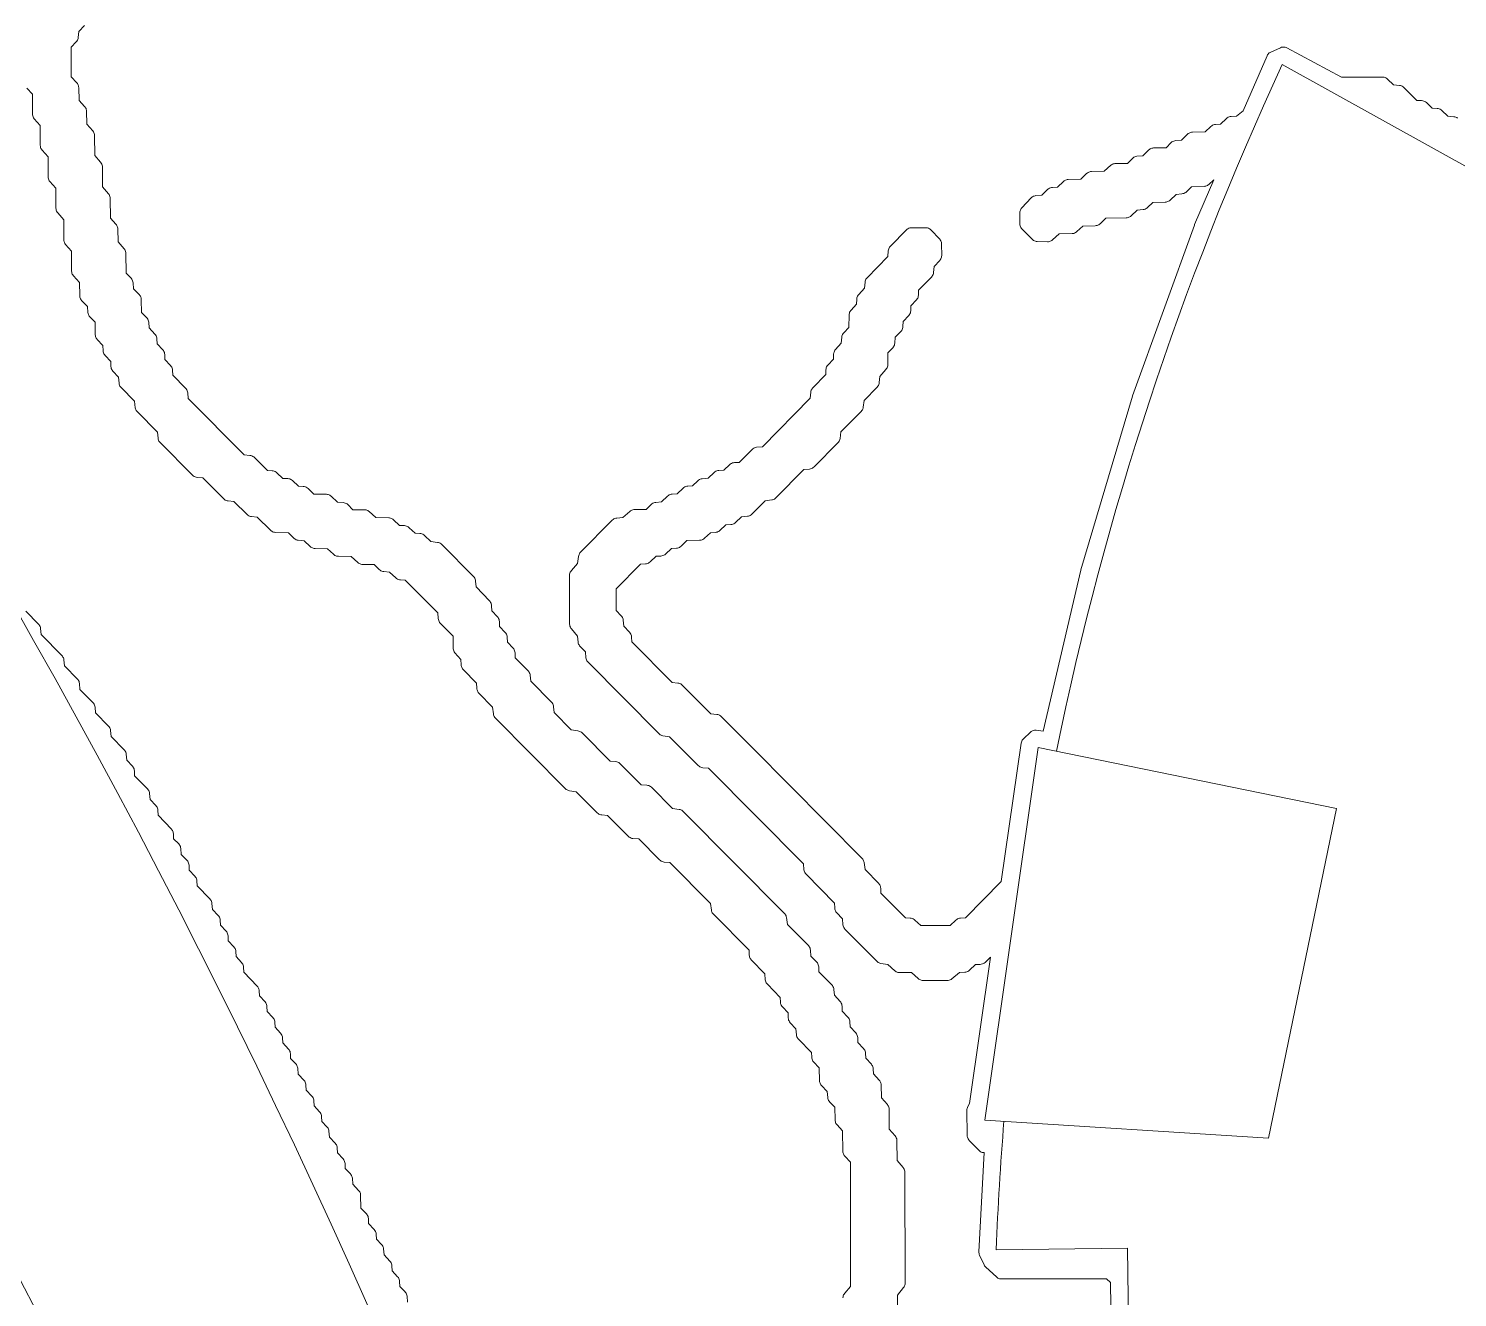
# Model space of a CAD drawing. Header units: inches. Extents: x 36 to 190, y -75 to 56.
# Drawn here: x 151.29 to 156.17, y 43.078 to 47.413 of the extents above; entities that cross this region are included whole.
import ezdxf

# ---------------------------------------------------------------- set-up
doc = ezdxf.new("R2010")
doc.units = ezdxf.units.IN
doc.layers.add('01_ORIGINAL_CAD', color=7, linetype='CONTINUOUS', lineweight=20)
doc.layers.add('02_APPROVED_PDF_OUTLINES', color=7, linetype='CONTINUOUS', lineweight=15)

# ---------------------------------------------------------------- blocks, each defined once
blk = doc.blocks.new('03_STARFISH')
at = {"layer": '01_ORIGINAL_CAD'}
for points in [[(44.2832, 37.0838, 0.090917), (40.9305, 45.9685, -0.652582), (40.9305, 49.0108, -0.158741), (45.0035, 48.4251, -0.098355), (47.824, 46.2028), (47.7547, 46.078)], [(47.0869, 44.6297, -0.062406), (47.763, 46.0735), (45.5722, 47.2899, 0.058367), (44.8008, 44.9442, 0.058367)], [(44.6214, 43.6801, 0.010358), (44.595, 43.2412)]]:
    blk.add_lwpolyline(points, format="xyb", dxfattribs=at)
blk.add_lwpolyline([(45.7571, 44.7481), (44.7382, 44.9571), (44.5564, 43.6842), (45.5244, 43.6224)], close=True, dxfattribs=at)
for points in [[(45.0437, 43.247), (44.595, 43.2412)], [(44.8072, 41.4818), (44.7991, 41.881), (45.0612, 41.8863), (45.0437, 43.247)]]:
    blk.add_lwpolyline(points, dxfattribs=at)
blk.add_arc((22.064, 33.1953), 21.6191, 354.05829, 36.03187, dxfattribs=at)
at = {"layer": '02_APPROVED_PDF_OUTLINES'}
for points in [[(46.1709, 47.1065), (46.168, 47.1084), (46.1648, 47.1099), (46.1615, 47.1109), (46.158, 47.1114), (46.138, 47.1132), (46.1173, 47.1329), (46.1145, 47.1352), (46.1115, 47.137), (46.1082, 47.1384), (46.1047, 47.1393), (46.1012, 47.1397), (46.0844, 47.1405), (46.0641, 47.1597), (46.0614, 47.162), (46.0583, 47.1638), (46.055, 47.1652), (46.0516, 47.1661), (46.048, 47.1665), (46.0317, 47.1672), (45.9875, 47.2114), (45.9849, 47.2137), (45.9819, 47.2156), (45.9788, 47.2171), (45.9755, 47.2181), (45.972, 47.2187), (45.952, 47.2204), (45.9313, 47.2401), (45.9288, 47.2422), (45.9261, 47.2439), (45.9233, 47.2452), (45.9202, 47.2462), (45.9171, 47.2468), (45.9139, 47.247), (45.7745, 47.2461), (45.588, 47.3467), (45.585, 47.348), (45.5819, 47.349), (45.5786, 47.3495), (45.5753, 47.3496), (45.5721, 47.3493), (45.5689, 47.3486), (45.5658, 47.3474), (45.533, 47.3324), (45.5303, 47.331), (45.5278, 47.3293), (45.5255, 47.3272), (45.5235, 47.3249), (45.5218, 47.3224), (45.5204, 47.3196), (45.4389, 47.1313), (45.4155, 47.1132), (45.3973, 47.1124), (45.3937, 47.1119), (45.3903, 47.111), (45.387, 47.1096), (45.3839, 47.1078), (45.3812, 47.1055), (45.361, 47.0862), (45.3443, 47.0855), (45.3407, 47.0851), (45.3373, 47.0841), (45.334, 47.0827), (45.3309, 47.0809), (45.3281, 47.0786), (45.3082, 47.0596), (45.2652, 47.0586), (45.2622, 47.0583), (45.2592, 47.0577), (45.2563, 47.0567), (45.2535, 47.0554), (45.2509, 47.0537), (45.2486, 47.0517), (45.2279, 47.032), (45.2079, 47.0302), (45.2045, 47.0297), (45.2012, 47.0286), (45.198, 47.0272), (45.1951, 47.0253), (45.1925, 47.023), (45.1752, 47.0058), (45.1326, 47.0048), (45.1296, 47.0046), (45.1265, 47.0039), (45.1236, 47.0029), (45.1209, 47.0016), (45.1183, 46.9999), (45.1159, 46.9979), (45.0953, 46.9782), (45.0753, 46.9764), (45.0719, 46.9759), (45.0686, 46.9749), (45.0654, 46.9734), (45.0625, 46.9715), (45.0599, 46.9692), (45.0428, 46.9522), (45.0032, 46.9519), (45.0002, 46.9517), (44.9973, 46.9511), (44.9944, 46.9502), (44.9917, 46.949), (44.9891, 46.9474), (44.9868, 46.9456), (44.9638, 46.9251), (44.9204, 46.9241), (44.9174, 46.9239), (44.9143, 46.9232), (44.9114, 46.9222), (44.9087, 46.9209), (44.9061, 46.9192), (44.9037, 46.9172), (44.8838, 46.8982), (44.8408, 46.8972), (44.8378, 46.897), (44.8348, 46.8963), (44.8319, 46.8953), (44.8291, 46.894), (44.8265, 46.8923), (44.8242, 46.8903), (44.804, 46.8711), (44.7872, 46.8703), (44.7837, 46.8699), (44.7802, 46.869), (44.7769, 46.8676), (44.7739, 46.8657), (44.7711, 46.8635), (44.7505, 46.8438), (44.7305, 46.842), (44.7275, 46.8415), (44.7246, 46.8407), (44.7218, 46.8396), (44.7192, 46.8381), (44.7168, 46.8363), (44.7146, 46.8343), (44.6826, 46.8007), (44.6806, 46.7983), (44.6789, 46.7956), (44.6775, 46.7927), (44.6765, 46.7897), (44.6759, 46.7866), (44.6757, 46.7834), (44.6758, 46.7452), (44.676, 46.7419), (44.6767, 46.7387), (44.6777, 46.7357), (44.6791, 46.7328), (44.6809, 46.7301), (44.6831, 46.7276), (44.7178, 46.6927), (44.7202, 46.6905), (44.7228, 46.6888), (44.7256, 46.6873), (44.7286, 46.6862), (44.7317, 46.6856), (44.7349, 46.6853), (44.7702, 46.6844), (44.7733, 46.6846), (44.7764, 46.6851), (44.7794, 46.686), (44.7823, 46.6872), (44.785, 46.6888), (44.7874, 46.6908), (44.8104, 46.7112), (44.8538, 46.7122), (44.8568, 46.7125), (44.8598, 46.7131), (44.8627, 46.7141), (44.8655, 46.7155), (44.8681, 46.7171), (44.8704, 46.7191), (44.8904, 46.7381), (44.9333, 46.7391), (44.9364, 46.7394), (44.9394, 46.74), (44.9423, 46.741), (44.9451, 46.7424), (44.9477, 46.744), (44.95, 46.746), (44.9699, 46.765), (45.0393, 46.766), (45.0424, 46.7663), (45.0454, 46.7669), (45.0484, 46.7679), (45.0512, 46.7692), (45.0538, 46.7709), (45.0561, 46.7729), (45.0768, 46.7926), (45.0968, 46.7944), (45.1002, 46.795), (45.1035, 46.796), (45.1067, 46.7975), (45.1096, 46.7993), (45.1122, 46.8016), (45.1295, 46.8188), (45.1721, 46.8198), (45.1752, 46.8201), (45.1782, 46.8207), (45.1811, 46.8217), (45.1838, 46.8231), (45.1864, 46.8247), (45.1888, 46.8267), (45.2094, 46.8464), (45.2294, 46.8482), (45.2328, 46.8487), (45.2362, 46.8498), (45.2393, 46.8512), (45.2422, 46.8531), (45.2448, 46.8554), (45.2621, 46.8726), (45.3047, 46.8736), (45.3078, 46.8739), (45.3108, 46.8745), (45.3137, 46.8755), (45.3165, 46.8768), (45.319, 46.8785), (45.3214, 46.8805), (45.3382, 46.8965), (45.2723, 46.7429), (45.2718, 46.7415), (45.061, 46.158), (45.0605, 46.1567), (44.8845, 45.5639), (44.8841, 45.5625), (44.7552, 45.0128), (44.7316, 45.0156), (44.7284, 45.0157), (44.7253, 45.0155), (44.7223, 45.0149), (44.7193, 45.0139), (44.7165, 45.0126), (44.7139, 45.0109), (44.7115, 45.0089), (44.688, 44.9867), (44.6857, 44.9842), (44.6838, 44.9815), (44.6823, 44.9785), (44.6811, 44.9754), (44.6804, 44.9721), (44.6122, 44.4989), (44.4897, 44.3747), (44.4735, 44.374), (44.4699, 44.3736), (44.4664, 44.3726), (44.4632, 44.3712), (44.4601, 44.3694), (44.4573, 44.3671), (44.4376, 44.3483), (44.3374, 44.3482), (44.3175, 44.367), (44.3148, 44.3693), (44.3117, 44.3711), (44.3084, 44.3725), (44.305, 44.3734), (44.3014, 44.3738), (44.2851, 44.3746), (44.2012, 44.4592), (44.2004, 44.476), (44.2001, 44.4789), (44.1994, 44.4819), (44.1984, 44.4847), (44.1971, 44.4874), (44.1954, 44.4899), (44.1935, 44.4922), (44.147, 44.5405), (44.1438, 44.5636), (44.1431, 44.5668), (44.1421, 44.5698), (44.1406, 44.5727), (44.1389, 44.5754), (44.1368, 44.5778), (43.7644, 44.9533), (43.7644, 44.9533), (43.6557, 45.0625), (43.6531, 45.0647), (43.6502, 45.0667), (43.647, 45.0681), (43.6437, 45.0692), (43.6402, 45.0697), (43.6206, 45.0715), (43.5228, 45.1697), (43.5202, 45.172), (43.5172, 45.1739), (43.5141, 45.1754), (43.5107, 45.1764), (43.5073, 45.177), (43.4877, 45.1787), (43.3501, 45.3175), (43.3494, 45.3342), (43.349, 45.3377), (43.3481, 45.3411), (43.3467, 45.3444), (43.3449, 45.3474), (43.3427, 45.3502), (43.3231, 45.3711), (43.3213, 45.3915), (43.3208, 45.3949), (43.3198, 45.3982), (43.3183, 45.4013), (43.3165, 45.4042), (43.3143, 45.4068), (43.2973, 45.4242), (43.2971, 45.4988), (43.3803, 45.5831), (43.3965, 45.5839), (43.4001, 45.5843), (43.4035, 45.5852), (43.4068, 45.5866), (43.4099, 45.5885), (43.4126, 45.5907), (43.4329, 45.61), (43.4496, 45.6107), (43.4531, 45.6112), (43.4566, 45.6121), (43.4599, 45.6135), (43.4629, 45.6153), (43.4657, 45.6176), (43.4859, 45.6369), (43.5026, 45.6376), (43.5062, 45.638), (43.5096, 45.639), (43.5129, 45.6404), (43.516, 45.6422), (43.5187, 45.6445), (43.5387, 45.6635), (43.5816, 45.6645), (43.5847, 45.6648), (43.5877, 45.6654), (43.5906, 45.6664), (43.5934, 45.6677), (43.596, 45.6694), (43.5983, 45.6714), (43.6185, 45.6906), (43.6352, 45.6914), (43.6388, 45.6918), (43.6422, 45.6927), (43.6455, 45.6941), (43.6486, 45.696), (43.6513, 45.6983), (43.6715, 45.7175), (43.6883, 45.7183), (43.6918, 45.7187), (43.6953, 45.7196), (43.6986, 45.721), (43.7016, 45.7229), (43.7044, 45.7252), (43.725, 45.7448), (43.745, 45.7466), (43.7485, 45.7472), (43.7518, 45.7482), (43.755, 45.7497), (43.7579, 45.7516), (43.7605, 45.7539), (43.8055, 45.7991), (43.8282, 45.8024), (43.8313, 45.8031), (43.8344, 45.8042), (43.8373, 45.8056), (43.84, 45.8075), (43.8424, 45.8096), (43.9375, 45.9061), (43.9571, 45.9078), (43.9605, 45.9084), (43.9639, 45.9094), (43.967, 45.9109), (43.97, 45.9128), (43.9726, 45.9151), (44.0543, 45.9976), (44.0565, 46), (44.0582, 46.0027), (44.0597, 46.0056), (44.0607, 46.0087), (44.0614, 46.0118), (44.0645, 46.0348), (44.1338, 46.1051), (44.1359, 46.1075), (44.1377, 46.1102), (44.1391, 46.1131), (44.1401, 46.1161), (44.1408, 46.1192), (44.1439, 46.1423), (44.1887, 46.188), (44.1909, 46.1906), (44.1928, 46.1935), (44.1942, 46.1966), (44.1952, 46.2), (44.1957, 46.2034), (44.1975, 46.2242), (44.2183, 46.2481), (44.2204, 46.251), (44.2221, 46.2541), (44.2234, 46.2574), (44.2242, 46.2609), (44.2244, 46.2645), (44.2246, 46.3048), (44.2416, 46.3223), (44.2438, 46.3249), (44.2456, 46.3278), (44.247, 46.3309), (44.248, 46.3342), (44.2485, 46.3376), (44.2503, 46.358), (44.2698, 46.379), (44.272, 46.3817), (44.2738, 46.3848), (44.2751, 46.388), (44.276, 46.3915), (44.2764, 46.395), (44.2771, 46.4121), (44.2962, 46.4327), (44.2984, 46.4354), (44.3002, 46.4385), (44.3016, 46.4417), (44.3025, 46.4452), (44.3029, 46.4487), (44.3036, 46.4658), (44.3226, 46.4864), (44.3249, 46.4891), (44.3267, 46.4922), (44.328, 46.4954), (44.3289, 46.4989), (44.3293, 46.5024), (44.33, 46.5191), (44.3738, 46.5639), (44.376, 46.5665), (44.3778, 46.5694), (44.3793, 46.5725), (44.3803, 46.5759), (44.3808, 46.5793), (44.3825, 46.5996), (44.402, 46.6206), (44.404, 46.6231), (44.4057, 46.6257), (44.407, 46.6285), (44.4079, 46.6315), (44.4085, 46.6346), (44.4087, 46.6377), (44.4086, 46.6759), (44.4084, 46.6791), (44.4078, 46.6821), (44.4069, 46.6851), (44.4055, 46.688), (44.4038, 46.6906), (44.4018, 46.693), (44.372, 46.7247), (44.3695, 46.727), (44.3667, 46.7289), (44.3637, 46.7305), (44.3605, 46.7316), (44.3572, 46.7323), (44.3538, 46.7325), (44.3059, 46.7325), (44.3026, 46.7323), (44.2994, 46.7316), (44.2962, 46.7305), (44.2933, 46.7291), (44.2905, 46.7272), (44.2881, 46.725), (44.2333, 46.669), (44.231, 46.6664), (44.2292, 46.6635), (44.2277, 46.6603), (44.2267, 46.657), (44.2262, 46.6536), (44.2245, 46.6336), (44.1538, 46.5616), (44.1516, 46.559), (44.1497, 46.5561), (44.1483, 46.5529), (44.1473, 46.5496), (44.1468, 46.5462), (44.1451, 46.5258), (44.1256, 46.5048), (44.1233, 46.5021), (44.1215, 46.499), (44.1202, 46.4958), (44.1193, 46.4923), (44.1189, 46.4888), (44.1182, 46.4717), (44.0991, 46.4511), (44.0972, 46.4488), (44.0956, 46.4462), (44.0943, 46.4435), (44.0933, 46.4406), (44.0927, 46.4376), (44.0924, 46.4346), (44.0916, 46.3912), (44.0745, 46.3736), (44.0723, 46.3709), (44.0704, 46.368), (44.069, 46.3649), (44.068, 46.3616), (44.0675, 46.3583), (44.0658, 46.3379), (44.0463, 46.3169), (44.0441, 46.3141), (44.0423, 46.3111), (44.0409, 46.3078), (44.04, 46.3044), (44.0396, 46.3009), (44.0389, 46.2837), (44.0198, 46.2632), (44.0176, 46.2604), (44.0158, 46.2574), (44.0145, 46.2541), (44.0136, 46.2507), (44.0132, 46.2472), (44.0125, 46.2304), (43.9687, 46.1857), (43.9665, 46.183), (43.9646, 46.1801), (43.9632, 46.177), (43.9622, 46.1737), (43.9617, 46.1703), (43.96, 46.1503), (43.7961, 45.9841), (43.7765, 45.9824), (43.7731, 45.9818), (43.7697, 45.9808), (43.7666, 45.9793), (43.7637, 45.9774), (43.761, 45.9751), (43.717, 45.9309), (43.7007, 45.9301), (43.6972, 45.9297), (43.6937, 45.9288), (43.6904, 45.9274), (43.6874, 45.9255), (43.6846, 45.9232), (43.6644, 45.904), (43.6477, 45.9032), (43.6441, 45.9028), (43.6407, 45.9019), (43.6374, 45.9005), (43.6343, 45.8986), (43.6316, 45.8964), (43.6109, 45.8767), (43.5909, 45.8749), (43.5875, 45.8743), (43.5842, 45.8733), (43.581, 45.8718), (43.5781, 45.87), (43.5755, 45.8677), (43.558, 45.8502), (43.5416, 45.8495), (43.538, 45.8491), (43.5346, 45.8481), (43.5313, 45.8467), (43.5282, 45.8449), (43.5255, 45.8426), (43.5053, 45.8234), (43.4886, 45.8226), (43.485, 45.8222), (43.4816, 45.8213), (43.4783, 45.8199), (43.4752, 45.818), (43.4724, 45.8157), (43.4518, 45.796), (43.4318, 45.7942), (43.4284, 45.7937), (43.4251, 45.7927), (43.4219, 45.7912), (43.419, 45.7893), (43.4164, 45.787), (43.3993, 45.77), (43.3597, 45.7697), (43.3567, 45.7695), (43.3538, 45.769), (43.3509, 45.768), (43.3482, 45.7668), (43.3456, 45.7652), (43.3433, 45.7634), (43.3196, 45.7423), (43.2992, 45.7405), (43.2957, 45.7399), (43.2924, 45.7389), (43.2892, 45.7374), (43.2863, 45.7355), (43.2837, 45.7331), (43.1754, 45.6238), (43.1733, 45.6214), (43.1715, 45.6187), (43.1701, 45.6158), (43.169, 45.6128), (43.1684, 45.6096), (43.1651, 45.5858), (43.1438, 45.5613), (43.1417, 45.5584), (43.14, 45.5553), (43.1387, 45.5519), (43.1379, 45.5484), (43.1377, 45.5448), (43.138, 45.378), (43.1383, 45.3744), (43.139, 45.3709), (43.1403, 45.3675), (43.142, 45.3644), (43.1442, 45.3616), (43.1651, 45.3376), (43.167, 45.3168), (43.1675, 45.3134), (43.1685, 45.3101), (43.1699, 45.307), (43.1718, 45.3041), (43.174, 45.3015), (43.1918, 45.2832), (43.1936, 45.2631), (43.1942, 45.2597), (43.1952, 45.2564), (43.1966, 45.2533), (43.1985, 45.2504), (43.2007, 45.2477), (43.442, 45.0041), (43.4444, 45.0019), (43.4471, 45.0001), (43.45, 44.9987), (43.453, 44.9976), (43.4562, 44.9969), (43.4789, 44.9937), (43.5772, 44.8949), (43.5798, 44.8926), (43.5828, 44.8907), (43.5859, 44.8892), (43.5893, 44.8882), (43.5927, 44.8876), (43.6123, 44.8859), (43.9365, 44.559), (43.9382, 44.539), (43.9388, 44.5356), (43.9398, 44.5323), (43.9412, 44.5292), (43.9431, 44.5263), (43.9453, 44.5236), (44.0425, 44.4253), (44.0432, 44.4085), (44.0436, 44.405), (44.0445, 44.4016), (44.0459, 44.3984), (44.0477, 44.3953), (44.0499, 44.3926), (44.0695, 44.3716), (44.0713, 44.3512), (44.0719, 44.3478), (44.0729, 44.3445), (44.0743, 44.3414), (44.0762, 44.3385), (44.0784, 44.3359), (44.1867, 44.2263), (44.1891, 44.2242), (44.1918, 44.2223), (44.1947, 44.2209), (44.1977, 44.2198), (44.2009, 44.2191), (44.2244, 44.2158), (44.2487, 44.1942), (44.2511, 44.1924), (44.2536, 44.1908), (44.2564, 44.1896), (44.2592, 44.1887), (44.2622, 44.1881), (44.2652, 44.1879), (44.3055, 44.1877), (44.3284, 44.1674), (44.3308, 44.1656), (44.3333, 44.164), (44.3361, 44.1628), (44.3389, 44.1619), (44.3419, 44.1613), (44.3449, 44.1612), (44.4275, 44.1609), (44.4309, 44.1612), (44.4343, 44.1618), (44.4375, 44.163), (44.4406, 44.1646), (44.4434, 44.1666), (44.4697, 44.1882), (44.4875, 44.189), (44.4911, 44.1894), (44.4945, 44.1903), (44.4978, 44.1917), (44.5009, 44.1936), (44.5036, 44.1959), (44.5238, 44.2151), (44.5405, 44.2159), (44.5441, 44.2163), (44.5476, 44.2172), (44.5508, 44.2186), (44.5539, 44.2205), (44.5567, 44.2227), (44.5753, 44.2405), (44.5039, 43.7407), (44.4979, 43.7302), (44.4965, 43.7272), (44.4954, 43.7241), (44.4948, 43.7208), (44.4946, 43.7175), (44.4959, 43.6313), (44.4962, 43.6282), (44.4968, 43.6251), (44.4978, 43.6222), (44.4992, 43.6194), (44.5009, 43.6167), (44.5029, 43.6144), (44.535, 43.5808), (44.5376, 43.5784), (44.5406, 43.5764), (44.5438, 43.5749), (44.5472, 43.5738), (44.5507, 43.5732), (44.5537, 43.5729), (44.5361, 43.2341), (44.5361, 43.2311), (44.5365, 43.2281), (44.5372, 43.2252), (44.5383, 43.2224), (44.5535, 43.1892), (44.5551, 43.1863), (44.557, 43.1837), (44.5593, 43.1813), (44.5954, 43.148), (44.5979, 43.1461), (44.6005, 43.1444), (44.6033, 43.1431), (44.6062, 43.1422), (44.6093, 43.1416), (44.6124, 43.1414), (44.9711, 43.1414), (44.9852, 43.1288), (44.9884, 42.8859)], [(44.2572, 42.9901), (44.2573, 43.0854), (44.2783, 43.1116), (44.2802, 43.1144), (44.2818, 43.1174), (44.2829, 43.1206), (44.2836, 43.1239), (44.2838, 43.1273), (44.2828, 43.5059), (44.2825, 43.5095), (44.2817, 43.513), (44.2805, 43.5164), (44.2787, 43.5195), (44.2766, 43.5223), (44.2564, 43.5454), (44.256, 43.6134), (44.2558, 43.6169), (44.255, 43.6204), (44.2537, 43.6237), (44.252, 43.6268), (44.2498, 43.6297), (44.2297, 43.6527), (44.2293, 43.7207), (44.229, 43.7242), (44.2282, 43.7277), (44.227, 43.7311), (44.2252, 43.7342), (44.2231, 43.737), (44.2027, 43.7603), (44.2017, 43.8044), (44.2015, 43.8074), (44.2009, 43.8104), (44.1999, 43.8133), (44.1986, 43.816), (44.1969, 43.8186), (44.195, 43.8209), (44.1758, 43.8415), (44.1751, 43.8586), (44.1747, 43.8621), (44.1738, 43.8655), (44.1724, 43.8688), (44.1706, 43.8718), (44.1684, 43.8746), (44.1492, 43.8951), (44.1484, 43.9123), (44.148, 43.9158), (44.1471, 43.9192), (44.1457, 43.9225), (44.1439, 43.9255), (44.1417, 43.9282), (44.1225, 43.9488), (44.1218, 43.9659), (44.1214, 43.9694), (44.1205, 43.9729), (44.1191, 43.9761), (44.1173, 43.9791), (44.1151, 43.9819), (44.0959, 44.0024), (44.0951, 44.0196), (44.0947, 44.0231), (44.0938, 44.0265), (44.0925, 44.0298), (44.0906, 44.0328), (44.0884, 44.0355), (44.0692, 44.0561), (44.0685, 44.0733), (44.0681, 44.0768), (44.0672, 44.0802), (44.0658, 44.0834), (44.064, 44.0865), (44.0618, 44.0892), (44.0422, 44.1102), (44.0404, 44.1306), (44.0399, 44.134), (44.0389, 44.1373), (44.0374, 44.1404), (44.0355, 44.1433), (44.0333, 44.1459), (43.9893, 44.1906), (43.9886, 44.2074), (43.9882, 44.2109), (43.9873, 44.2143), (43.9859, 44.2176), (43.9841, 44.2206), (43.9819, 44.2233), (43.9623, 44.2443), (43.9605, 44.2647), (43.96, 44.2681), (43.959, 44.2714), (43.9575, 44.2746), (43.9556, 44.2775), (43.9534, 44.2801), (43.8819, 44.3525), (43.8787, 44.3756), (43.878, 44.3787), (43.877, 44.3817), (43.8756, 44.3846), (43.8738, 44.3873), (43.8717, 44.3897), (43.5259, 44.7384), (43.5235, 44.7405), (43.5208, 44.7423), (43.5179, 44.7438), (43.5149, 44.7448), (43.5117, 44.7455), (43.489, 44.7487), (43.4173, 44.8207), (43.4146, 44.823), (43.4117, 44.8249), (43.4086, 44.8264), (43.4052, 44.8274), (43.4018, 44.828), (43.3822, 44.8297), (43.3109, 44.9012), (43.3083, 44.9035), (43.3054, 44.9054), (43.3022, 44.9068), (43.2989, 44.9079), (43.2954, 44.9084), (43.2759, 44.9101), (43.1803, 45.0065), (43.1779, 45.0086), (43.1752, 45.0105), (43.1723, 45.0119), (43.1693, 45.013), (43.1661, 45.0136), (43.1435, 45.0169), (43.0847, 45.0761), (43.083, 45.0961), (43.0824, 45.0995), (43.0814, 45.1028), (43.08, 45.1059), (43.0781, 45.1088), (43.0758, 45.1115), (43.0049, 45.1834), (43.0031, 45.2034), (43.0026, 45.2068), (43.0016, 45.2101), (43.0001, 45.2132), (42.9983, 45.2161), (42.996, 45.2187), (42.9521, 45.2634), (42.9513, 45.2802), (42.9509, 45.2837), (42.95, 45.2871), (42.9486, 45.2904), (42.9468, 45.2934), (42.9446, 45.2962), (42.9254, 45.3167), (42.9247, 45.3339), (42.9243, 45.3374), (42.9234, 45.3408), (42.922, 45.3441), (42.9202, 45.3471), (42.918, 45.3498), (42.8988, 45.3704), (42.898, 45.3875), (42.8976, 45.3911), (42.8967, 45.3945), (42.8954, 45.3977), (42.8935, 45.4008), (42.8913, 45.4035), (42.8721, 45.424), (42.8714, 45.4412), (42.8711, 45.4442), (42.8704, 45.4471), (42.8694, 45.45), (42.868, 45.4526), (42.8664, 45.4551), (42.8644, 45.4574), (42.8185, 45.5052), (42.8167, 45.5253), (42.8162, 45.5288), (42.8151, 45.5321), (42.8137, 45.5352), (42.8118, 45.5381), (42.8096, 45.5407), (42.7013, 45.6503), (42.6989, 45.6524), (42.6962, 45.6542), (42.6933, 45.6557), (42.6903, 45.6568), (42.6871, 45.6574), (42.664, 45.6607), (42.6427, 45.6809), (42.64, 45.6832), (42.6369, 45.685), (42.6336, 45.6864), (42.6302, 45.6873), (42.6266, 45.6878), (42.6099, 45.6885), (42.5896, 45.7077), (42.5868, 45.71), (42.5838, 45.7118), (42.5805, 45.7132), (42.577, 45.7141), (42.5735, 45.7146), (42.5568, 45.7153), (42.5365, 45.7345), (42.5341, 45.7365), (42.5315, 45.7382), (42.5288, 45.7395), (42.5259, 45.7405), (42.5229, 45.7411), (42.5198, 45.7414), (42.4764, 45.7423), (42.4533, 45.7627), (42.451, 45.7646), (42.4484, 45.7661), (42.4457, 45.7674), (42.4428, 45.7683), (42.4399, 45.7688), (42.4369, 45.769), (42.3973, 45.7692), (42.3801, 45.7863), (42.3775, 45.7886), (42.3746, 45.7904), (42.3714, 45.7919), (42.3681, 45.7929), (42.3647, 45.7934), (42.3447, 45.7952), (42.3239, 45.8149), (42.3216, 45.8169), (42.319, 45.8185), (42.3163, 45.8199), (42.3133, 45.8209), (42.3103, 45.8215), (42.3073, 45.8217), (42.2643, 45.8226), (42.2443, 45.8417), (42.2415, 45.8439), (42.2384, 45.8458), (42.2352, 45.8472), (42.2317, 45.8481), (42.2282, 45.8485), (42.2114, 45.8492), (42.1911, 45.8685), (42.1884, 45.8707), (42.1853, 45.8726), (42.182, 45.874), (42.1786, 45.8749), (42.175, 45.8753), (42.1583, 45.876), (42.138, 45.8953), (42.1352, 45.8975), (42.1322, 45.8994), (42.1289, 45.9008), (42.1254, 45.9017), (42.1219, 45.9021), (42.1055, 45.9028), (42.0613, 45.947), (42.0587, 45.9493), (42.0558, 45.9512), (42.0526, 45.9527), (42.0493, 45.9537), (42.0459, 45.9542), (42.0263, 45.956), (41.8351, 46.1488), (41.8333, 46.1688), (41.8328, 46.1722), (41.8318, 46.1755), (41.8303, 46.1786), (41.8285, 46.1815), (41.8262, 46.1841), (41.7823, 46.2288), (41.7815, 46.2456), (41.7811, 46.2491), (41.7802, 46.2525), (41.7789, 46.2558), (41.777, 46.2588), (41.7748, 46.2615), (41.7556, 46.2821), (41.7549, 46.2993), (41.7545, 46.3028), (41.7536, 46.3062), (41.7522, 46.3094), (41.7504, 46.3125), (41.7482, 46.3152), (41.729, 46.3357), (41.7282, 46.3529), (41.7278, 46.3564), (41.7269, 46.3598), (41.7256, 46.3631), (41.7238, 46.3661), (41.7215, 46.3689), (41.7019, 46.3899), (41.7001, 46.4102), (41.6996, 46.4136), (41.6986, 46.4169), (41.6972, 46.42), (41.6954, 46.4229), (41.6931, 46.4255), (41.6759, 46.4432), (41.6749, 46.4865), (41.6747, 46.4896), (41.674, 46.4925), (41.6731, 46.4954), (41.6718, 46.4981), (41.6701, 46.5007), (41.6682, 46.503), (41.6486, 46.524), (41.6468, 46.5444), (41.6463, 46.5478), (41.6453, 46.551), (41.6439, 46.5542), (41.642, 46.557), (41.6398, 46.5597), (41.6227, 46.5771), (41.6224, 46.6443), (41.6221, 46.6479), (41.6213, 46.6513), (41.6201, 46.6547), (41.6183, 46.6578), (41.6162, 46.6606), (41.5958, 46.6839), (41.5948, 46.728), (41.5946, 46.7311), (41.5939, 46.734), (41.593, 46.7369), (41.5917, 46.7396), (41.59, 46.7422), (41.5881, 46.7445), (41.5693, 46.7647), (41.5689, 46.8321), (41.5686, 46.8357), (41.5679, 46.8392), (41.5666, 46.8425), (41.5649, 46.8456), (41.5627, 46.8485), (41.5426, 46.8715), (41.5422, 46.9395), (41.5419, 46.943), (41.5411, 46.9465), (41.5399, 46.9499), (41.5381, 46.953), (41.536, 46.9558), (41.5158, 46.9789), (41.5154, 47.0468), (41.5151, 47.0504), (41.5144, 47.0539), (41.5131, 47.0572), (41.5114, 47.0603), (41.5092, 47.0632), (41.4889, 47.0864), (41.4879, 47.1306), (41.4876, 47.1336), (41.487, 47.1365), (41.486, 47.1394), (41.4847, 47.1422), (41.4831, 47.1447), (41.4812, 47.147), (41.4622, 47.1674), (41.4612, 47.2111), (41.4609, 47.2141), (41.4603, 47.217), (41.4593, 47.2199), (41.458, 47.2227), (41.4564, 47.2252), (41.4545, 47.2275), (41.4357, 47.2476), (41.4355, 47.3495), (41.4524, 47.367), (41.4546, 47.3696), (41.4565, 47.3725), (41.4579, 47.3756), (41.4589, 47.3789), (41.4594, 47.3823), (41.4611, 47.4026), (41.4806, 47.4236)], [(41.284, 47.2087), (41.3028, 47.1886), (41.3031, 47.1211), (41.3034, 47.1176), (41.3042, 47.1141), (41.3054, 47.1107), (41.3072, 47.1076), (41.3093, 47.1048), (41.3295, 47.0817), (41.3299, 47.0138), (41.3302, 47.0102), (41.3309, 47.0067), (41.3322, 47.0034), (41.3339, 47.0003), (41.3361, 46.9974), (41.3562, 46.9744), (41.3566, 46.9064), (41.3569, 46.9029), (41.3577, 46.8994), (41.3589, 46.8961), (41.3607, 46.8929), (41.3628, 46.8901), (41.383, 46.867), (41.3834, 46.7991), (41.3836, 46.7955), (41.3844, 46.7921), (41.3857, 46.7887), (41.3874, 46.7856), (41.3896, 46.7828), (41.4097, 46.7597), (41.4101, 46.6917), (41.4104, 46.6882), (41.4112, 46.6847), (41.4124, 46.6814), (41.4142, 46.6783), (41.4163, 46.6754), (41.4365, 46.6524), (41.4369, 46.5844), (41.4371, 46.5809), (41.4379, 46.5774), (41.4392, 46.574), (41.4409, 46.5709), (41.4431, 46.5681), (41.4634, 46.5448), (41.4644, 46.5007), (41.4647, 46.4977), (41.4653, 46.4947), (41.4663, 46.4918), (41.4676, 46.4891), (41.4692, 46.4865), (41.4711, 46.4842), (41.4907, 46.4632), (41.4925, 46.4428), (41.4931, 46.4394), (41.494, 46.4362), (41.4955, 46.4331), (41.4973, 46.4302), (41.4995, 46.4276), (41.5168, 46.4099), (41.5178, 46.3665), (41.518, 46.3635), (41.5186, 46.3605), (41.5196, 46.3577), (41.5209, 46.3549), (41.5226, 46.3524), (41.5245, 46.35), (41.5437, 46.3295), (41.5444, 46.3123), (41.5448, 46.3088), (41.5457, 46.3054), (41.5471, 46.3021), (41.5489, 46.2991), (41.5511, 46.2964), (41.5703, 46.2758), (41.5711, 46.2587), (41.5715, 46.2552), (41.5724, 46.2517), (41.5737, 46.2485), (41.5756, 46.2455), (41.5778, 46.2427), (41.5974, 46.2217), (41.5992, 46.2013), (41.5997, 46.1979), (41.6007, 46.1946), (41.6021, 46.1915), (41.604, 46.1886), (41.6062, 46.186), (41.6512, 46.1404), (41.6544, 46.1173), (41.655, 46.1142), (41.6561, 46.1111), (41.6575, 46.1083), (41.6593, 46.1056), (41.6614, 46.1032), (41.7305, 46.0335), (41.7322, 46.0136), (41.7328, 46.0101), (41.7338, 46.0068), (41.7353, 46.0037), (41.7371, 46.0008), (41.7394, 45.9982), (41.8499, 45.8867), (41.8525, 45.8844), (41.8555, 45.8825), (41.8586, 45.881), (41.862, 45.88), (41.8654, 45.8794), (41.885, 45.8777), (41.9563, 45.8062), (41.9589, 45.8039), (41.9618, 45.802), (41.965, 45.8006), (41.9683, 45.7995), (41.9718, 45.799), (41.9914, 45.7972), (42.036, 45.7526), (42.0387, 45.7503), (42.0416, 45.7484), (42.0447, 45.7469), (42.0481, 45.7459), (42.0515, 45.7454), (42.0711, 45.7436), (42.1158, 45.699), (42.1181, 45.6969), (42.1206, 45.6952), (42.1234, 45.6938), (42.1263, 45.6927), (42.1293, 45.692), (42.1323, 45.6917), (42.1779, 45.6896), (42.1955, 45.6721), (42.1982, 45.6699), (42.2011, 45.668), (42.2042, 45.6665), (42.2075, 45.6655), (42.2109, 45.665), (42.2309, 45.6632), (42.2517, 45.6435), (42.254, 45.6415), (42.2566, 45.6399), (42.2594, 45.6385), (42.2623, 45.6376), (42.2653, 45.6369), (42.2684, 45.6367), (42.3113, 45.6358), (42.3314, 45.6167), (42.3337, 45.6148), (42.3363, 45.6131), (42.3391, 45.6118), (42.342, 45.6108), (42.345, 45.6101), (42.348, 45.6099), (42.3915, 45.609), (42.4145, 45.5885), (42.4169, 45.5867), (42.4194, 45.5851), (42.4222, 45.5839), (42.425, 45.583), (42.428, 45.5824), (42.431, 45.5822), (42.4705, 45.582), (42.4877, 45.565), (42.4903, 45.5627), (42.4933, 45.5608), (42.4964, 45.5594), (42.4997, 45.5584), (42.5031, 45.5578), (42.5231, 45.5561), (42.5439, 45.5364), (42.5466, 45.5341), (42.5497, 45.5323), (42.553, 45.5309), (42.5564, 45.53), (42.56, 45.5295), (42.5763, 45.5288), (42.6873, 45.4169), (42.689, 45.397), (42.6896, 45.3936), (42.6906, 45.3903), (42.692, 45.3871), (42.6939, 45.3842), (42.6961, 45.3816), (42.7397, 45.3373), (42.74, 45.297), (42.7403, 45.2935), (42.7411, 45.29), (42.7423, 45.2867), (42.744, 45.2836), (42.7462, 45.2807), (42.7667, 45.2573), (42.7675, 45.2396), (42.7678, 45.2366), (42.7685, 45.2337), (42.7695, 45.2309), (42.7709, 45.2282), (42.7725, 45.2257), (42.7745, 45.2234), (42.82, 45.1761), (42.8208, 45.1592), (42.8211, 45.1562), (42.8217, 45.1532), (42.8228, 45.1504), (42.8241, 45.1477), (42.8258, 45.1452), (42.8277, 45.1429), (42.8742, 45.0947), (42.8774, 45.0715), (42.8781, 45.0683), (42.8791, 45.0653), (42.8805, 45.0624), (42.8823, 45.0598), (42.8844, 45.0573), (43.1238, 44.816), (43.1262, 44.8138), (43.1289, 44.812), (43.1318, 44.8106), (43.1348, 44.8095), (43.138, 44.8088), (43.1607, 44.8056), (43.2324, 44.7336), (43.2351, 44.7313), (43.238, 44.7294), (43.2412, 44.7279), (43.2445, 44.7269), (43.2479, 44.7263), (43.2675, 44.7246), (43.3388, 44.6532), (43.3414, 44.6509), (43.3443, 44.649), (43.3475, 44.6475), (43.3508, 44.6464), (43.3543, 44.6459), (43.3739, 44.6442), (43.4451, 44.5727), (43.4477, 44.5704), (43.4507, 44.5685), (43.4538, 44.567), (43.4572, 44.566), (43.4606, 44.5655), (43.4802, 44.5637), (43.6187, 44.424), (43.6219, 44.401), (43.6226, 44.3979), (43.6236, 44.3949), (43.6251, 44.392), (43.6268, 44.3893), (43.6289, 44.3869), (43.7508, 44.264), (43.7515, 44.2473), (43.7519, 44.2443), (43.7525, 44.2414), (43.7535, 44.2385), (43.7549, 44.2359), (43.7566, 44.2334), (43.7585, 44.2311), (43.8045, 44.1833), (43.8062, 44.1632), (43.8068, 44.1598), (43.8078, 44.1565), (43.8092, 44.1533), (43.8111, 44.1504), (43.8133, 44.1478), (43.8573, 44.1031), (43.858, 44.0863), (43.8584, 44.0828), (43.8593, 44.0794), (43.8607, 44.0762), (43.8625, 44.0731), (43.8647, 44.0704), (43.8839, 44.0498), (43.8847, 44.0327), (43.8851, 44.0292), (43.886, 44.0257), (43.8873, 44.0225), (43.8892, 44.0195), (43.8914, 44.0167), (43.911, 43.9957), (43.9128, 43.9754), (43.9133, 43.972), (43.9143, 43.9687), (43.9157, 43.9655), (43.9176, 43.9626), (43.9198, 43.96), (43.9638, 43.9153), (43.9646, 43.8985), (43.965, 43.895), (43.9659, 43.8916), (43.9672, 43.8884), (43.969, 43.8853), (43.9713, 43.8826), (43.9902, 43.8623), (43.9912, 43.8186), (43.9915, 43.8155), (43.9921, 43.8126), (43.9931, 43.8097), (43.9944, 43.807), (43.996, 43.8044), (43.998, 43.8021), (44.0176, 43.7811), (44.0193, 43.7607), (44.0199, 43.7573), (44.0209, 43.7541), (44.0223, 43.7509), (44.0241, 43.7481), (44.0264, 43.7454), (44.0436, 43.7278), (44.0446, 43.6844), (44.0448, 43.6814), (44.0455, 43.6784), (44.0464, 43.6755), (44.0477, 43.6728), (44.0494, 43.6703), (44.0513, 43.6679), (44.0702, 43.6477), (44.0713, 43.5772), (44.0716, 43.5742), (44.0722, 43.5712), (44.0731, 43.5683), (44.0745, 43.5655), (44.0761, 43.5629), (44.0781, 43.5606), (44.0968, 43.5405), (44.0976, 43.1157), (44.0776, 43.0927), (44.0754, 43.0898), (44.0737, 43.0867), (44.0725, 43.0834), (44.0717, 43.0799), (44.0714, 43.0763)], [(42.5842, 43.0623), (42.5824, 43.0827), (42.5819, 43.0861), (42.5809, 43.0894), (42.5795, 43.0925), (42.5777, 43.0954), (42.5754, 43.098), (42.558, 43.1159), (42.5572, 43.1327), (42.5568, 43.1362), (42.5559, 43.1396), (42.5546, 43.1429), (42.5528, 43.1459), (42.5505, 43.1487), (42.5314, 43.1692), (42.5306, 43.1864), (42.5302, 43.1899), (42.5293, 43.1933), (42.5279, 43.1966), (42.5261, 43.1996), (42.5239, 43.2023), (42.5043, 43.2233), (42.5025, 43.2437), (42.502, 43.2471), (42.501, 43.2504), (42.4996, 43.2535), (42.4977, 43.2564), (42.4955, 43.259), (42.478, 43.2769), (42.4773, 43.2937), (42.4769, 43.2972), (42.476, 43.3006), (42.4746, 43.3039), (42.4728, 43.3069), (42.4706, 43.3097), (42.4514, 43.3302), (42.4507, 43.3474), (42.4502, 43.3509), (42.4494, 43.3543), (42.448, 43.3575), (42.4462, 43.3606), (42.444, 43.3633), (42.425, 43.3836), (42.424, 43.4273), (42.4237, 43.4304), (42.4231, 43.4333), (42.4221, 43.4362), (42.4208, 43.4389), (42.4192, 43.4415), (42.4173, 43.4438), (42.3977, 43.4648), (42.3959, 43.4852), (42.3953, 43.4886), (42.3943, 43.4918), (42.3929, 43.495), (42.3911, 43.4978), (42.3889, 43.5004), (42.3714, 43.5183), (42.3707, 43.5352), (42.3703, 43.5387), (42.3694, 43.5421), (42.368, 43.5454), (42.3662, 43.5484), (42.364, 43.5511), (42.3448, 43.5717), (42.344, 43.5888), (42.3436, 43.5924), (42.3427, 43.5958), (42.3413, 43.599), (42.3395, 43.6021), (42.3373, 43.6048), (42.3177, 43.6258), (42.3159, 43.6462), (42.3154, 43.6495), (42.3144, 43.6528), (42.313, 43.6559), (42.3111, 43.6588), (42.3089, 43.6614), (42.2915, 43.6793), (42.2907, 43.6962), (42.2903, 43.6997), (42.2894, 43.7031), (42.2881, 43.7063), (42.2862, 43.7094), (42.284, 43.7121), (42.2648, 43.7327), (42.2641, 43.7498), (42.2637, 43.7533), (42.2628, 43.7567), (42.2614, 43.76), (42.2596, 43.763), (42.2574, 43.7658), (42.2382, 43.7863), (42.2374, 43.8035), (42.237, 43.807), (42.2361, 43.8104), (42.2348, 43.8137), (42.2329, 43.8167), (42.2307, 43.8194), (42.2111, 43.8404), (42.2093, 43.8608), (42.2088, 43.8642), (42.2078, 43.8675), (42.2064, 43.8706), (42.2046, 43.8735), (42.2023, 43.8761), (42.1849, 43.894), (42.1841, 43.9108), (42.1837, 43.9143), (42.1828, 43.9177), (42.1815, 43.921), (42.1797, 43.924), (42.1774, 43.9268), (42.1583, 43.9473), (42.1575, 43.9645), (42.1571, 43.968), (42.1562, 43.9714), (42.1548, 43.9746), (42.153, 43.9777), (42.1508, 43.9804), (42.1316, 44.001), (42.1308, 44.0181), (42.1304, 44.0216), (42.1295, 44.025), (42.1282, 44.0283), (42.1264, 44.0313), (42.1241, 44.0341), (42.105, 44.0546), (42.1042, 44.0718), (42.1038, 44.0753), (42.1029, 44.0787), (42.1015, 44.082), (42.0997, 44.085), (42.0975, 44.0877), (42.0783, 44.1083), (42.0776, 44.1254), (42.0772, 44.1284), (42.0766, 44.1314), (42.0755, 44.1342), (42.0742, 44.1369), (42.0725, 44.1394), (42.0706, 44.1417), (42.0251, 44.189), (42.0243, 44.2059), (42.0239, 44.2094), (42.023, 44.2128), (42.0216, 44.2161), (42.0198, 44.2191), (42.0176, 44.2219), (41.9984, 44.2424), (41.9977, 44.2596), (41.9973, 44.2631), (41.9964, 44.2665), (41.995, 44.2698), (41.9932, 44.2728), (41.991, 44.2755), (41.9718, 44.2961), (41.971, 44.3132), (41.9706, 44.3168), (41.9697, 44.3202), (41.9683, 44.3234), (41.9665, 44.3265), (41.9643, 44.3292), (41.9451, 44.3497), (41.9444, 44.3669), (41.944, 44.3704), (41.9431, 44.3738), (41.9417, 44.3771), (41.9399, 44.3801), (41.9377, 44.3829), (41.9181, 44.4038), (41.9163, 44.4242), (41.9157, 44.4276), (41.9147, 44.4309), (41.9133, 44.4341), (41.9114, 44.4369), (41.9092, 44.4396), (41.8652, 44.4843), (41.8645, 44.501), (41.8641, 44.5046), (41.8632, 44.508), (41.8618, 44.5112), (41.86, 44.5143), (41.8578, 44.517), (41.8386, 44.5375), (41.8378, 44.5547), (41.8374, 44.5582), (41.8365, 44.5616), (41.8352, 44.5649), (41.8334, 44.5679), (41.8311, 44.5707), (41.8115, 44.5916), (41.8097, 44.612), (41.8092, 44.6154), (41.8082, 44.6187), (41.8068, 44.6218), (41.805, 44.6247), (41.8027, 44.6273), (41.7853, 44.6452), (41.7845, 44.662), (41.7842, 44.665), (41.7836, 44.6679), (41.7825, 44.6708), (41.7812, 44.6735), (41.7795, 44.676), (41.7776, 44.6783), (41.7321, 44.7256), (41.7313, 44.7425), (41.7309, 44.746), (41.73, 44.7494), (41.7286, 44.7527), (41.7268, 44.7557), (41.7246, 44.7585), (41.705, 44.7794), (41.7032, 44.7998), (41.7027, 44.8032), (41.7017, 44.8065), (41.7002, 44.8097), (41.6984, 44.8126), (41.6961, 44.8152), (41.6522, 44.8599), (41.6514, 44.8767), (41.651, 44.8802), (41.6501, 44.8836), (41.6487, 44.8868), (41.6469, 44.8899), (41.6447, 44.8926), (41.6251, 44.9136), (41.6233, 44.934), (41.6228, 44.9374), (41.6218, 44.9407), (41.6203, 44.9438), (41.6185, 44.9467), (41.6162, 44.9493), (41.5718, 44.9944), (41.5701, 45.0144), (41.5695, 45.0178), (41.5685, 45.0211), (41.5671, 45.0243), (41.5652, 45.0272), (41.563, 45.0298), (41.5186, 45.0749), (41.5168, 45.0949), (41.5163, 45.0983), (41.5153, 45.1016), (41.5139, 45.1048), (41.512, 45.1077), (41.5098, 45.1103), (41.4654, 45.1554), (41.4636, 45.1754), (41.4631, 45.1788), (41.4621, 45.1821), (41.4606, 45.1852), (41.4588, 45.1881), (41.4565, 45.1907), (41.4121, 45.2359), (41.4104, 45.2559), (41.4098, 45.2593), (41.4088, 45.2626), (41.4074, 45.2657), (41.4055, 45.2686), (41.4032, 45.2713), (41.3323, 45.3432), (41.3305, 45.3632), (41.33, 45.3666), (41.329, 45.3699), (41.3275, 45.373), (41.3257, 45.3759), (41.3234, 45.3785), (41.2802, 45.4225)]]:
    blk.add_lwpolyline(points, dxfattribs=at)

msp = doc.modelspace()

# ---------------------------------------------------------------- block references
msp.add_blockref('03_STARFISH', (110, 0))

doc.saveas('drawing.dxf')
